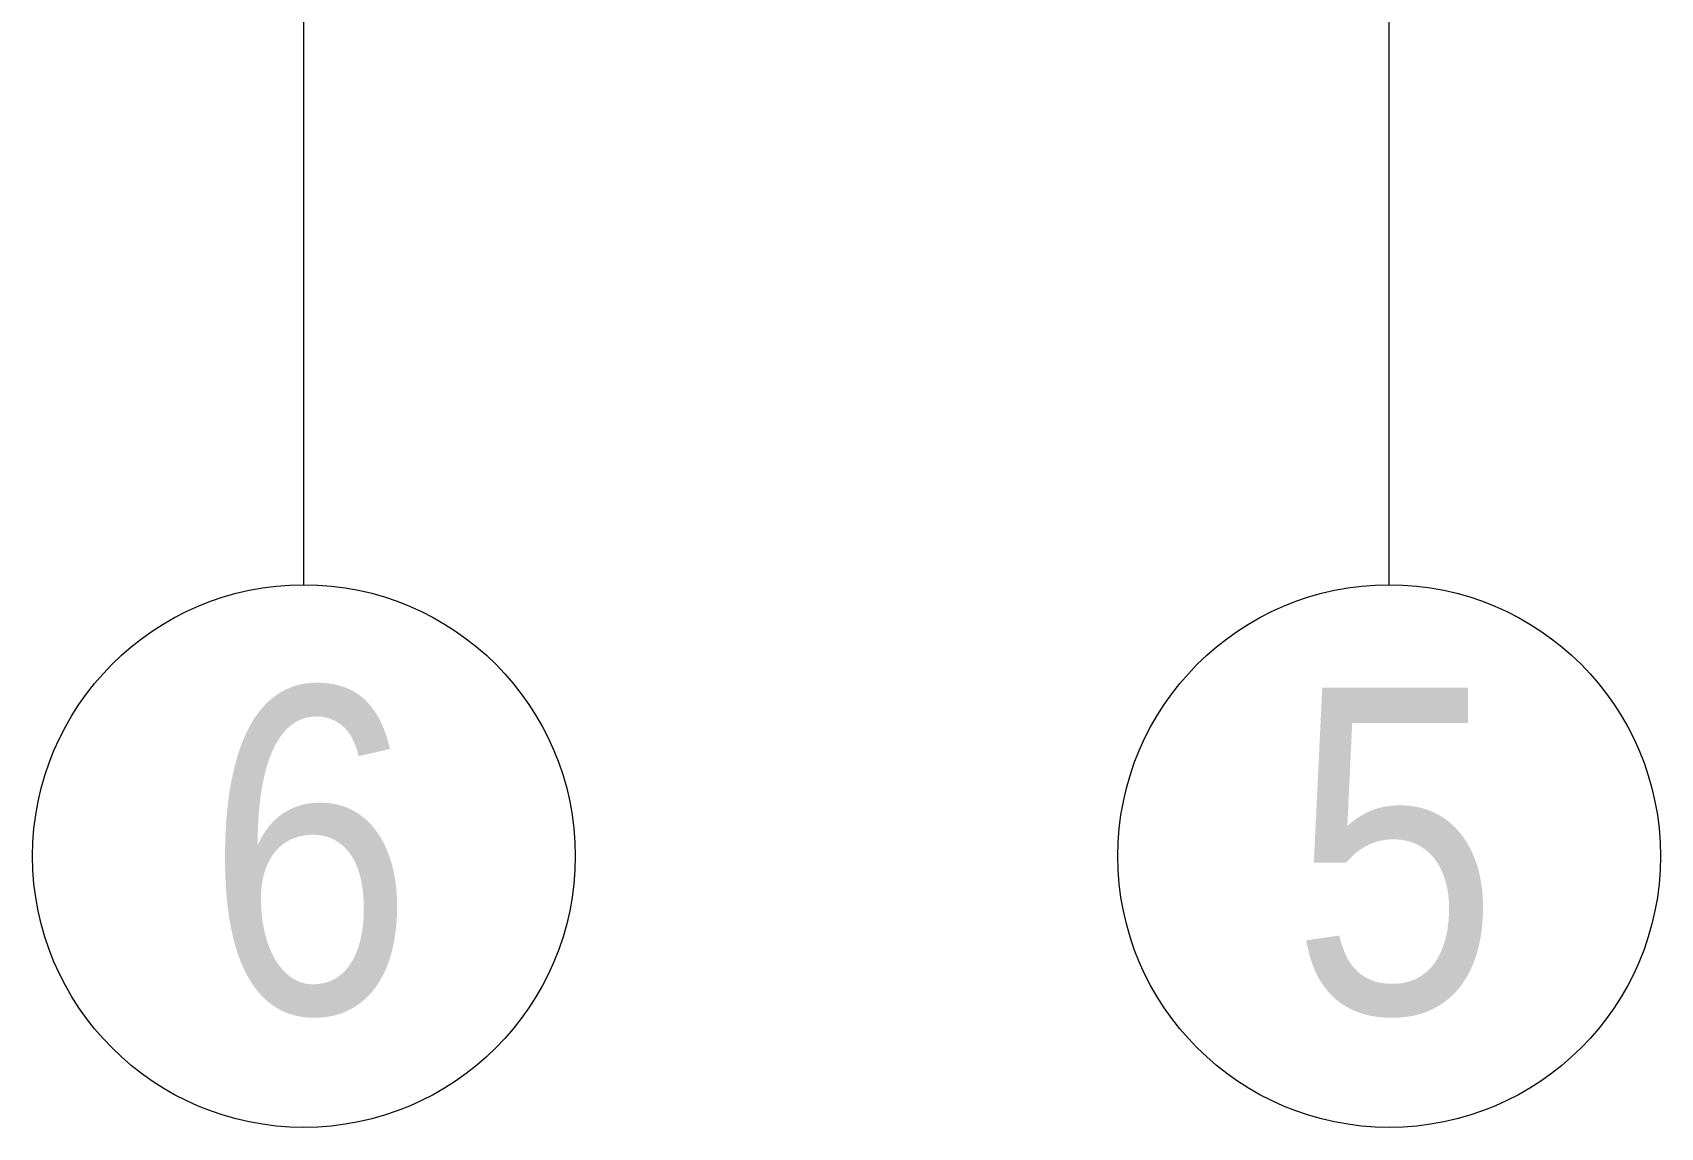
# Model space of a CAD drawing. Header units: metres. Extents: x -201 to 705, y -63 to 42.
# Drawn here: x 634.81 to 649.81, y -33.96 to -23.87 of the extents above; entities that cross this region are included whole.
import ezdxf

# ---------------------------------------------------------------- set-up
doc = ezdxf.new("R2010")
doc.units = ezdxf.units.M
doc.linetypes.add('Grid Line', pattern=[11.1125, 6.35, -1.5875, 1.5875, -1.5875])
doc.layers.add('A_GRID', color=7, linetype='Continuous', lineweight=9)
doc.layers.add('A_GRID_BALOON', color=7, linetype='Continuous', lineweight=9)
doc.styles.add('Arial Narrow_1', font='ARIALN.TTF', dxfattribs={"height": 3})

# ---------------------------------------------------------------- blocks, each defined once
blk = doc.blocks.new('Grid - Aks Sembolü-236857-14_73 _17_73_ TEKNİK KAT _FFL__ANAHTAR PLAN')
at = {"layer": 'A_GRID_BALOON', "color": 253, "true_color": 0xaaaaaa}
blk.add_circle((0, 0), 0.005, dxfattribs=at)

msp = doc.modelspace()

# ---------------------------------------------------------------- linework, layer by layer
at = {"layer": 'A_GRID', "color": 253, "linetype": 'Grid Line', "true_color": 0xaaaaaa}
for p, q in [((637.314, -28.963), (637.314, 13.652)), ((647.314, -28.963), (647.314, 13.652))]:
    msp.add_line(p, q, dxfattribs=at)

# ---------------------------------------------------------------- block references
at = {"layer": 'A_GRID_BALOON', "color": 253, "true_color": 0xaaaaaa, "xscale": 499.9999999999995, "yscale": 499.9999999999995, "zscale": 499.9999999999995}
for p in [(637.314, -31.463), (647.314, -31.463)]:
    msp.add_blockref('Grid - Aks Sembolü-236857-14_73 _17_73_ TEKNİK KAT _FFL__ANAHTAR PLAN', p, dxfattribs=at)

# ---------------------------------------------------------------- texts
at = {"layer": 'A_GRID_BALOON', "color": 253, "true_color": 0xaaaaaa, "char_height": 3, "width": 2.32489, "attachment_point": 1, "style": 'Arial Narrow_1'}
for s, insert in [('\\fArial Narrow|b0|i0|c162|p34|;6', (636.413, -29.91)), ('\\fArial Narrow|b0|i0|c162|p34|;5', (646.413, -29.91))]:
    msp.add_mtext(s, dxfattribs=dict(at, insert=insert))

doc.saveas('drawing.dxf')
